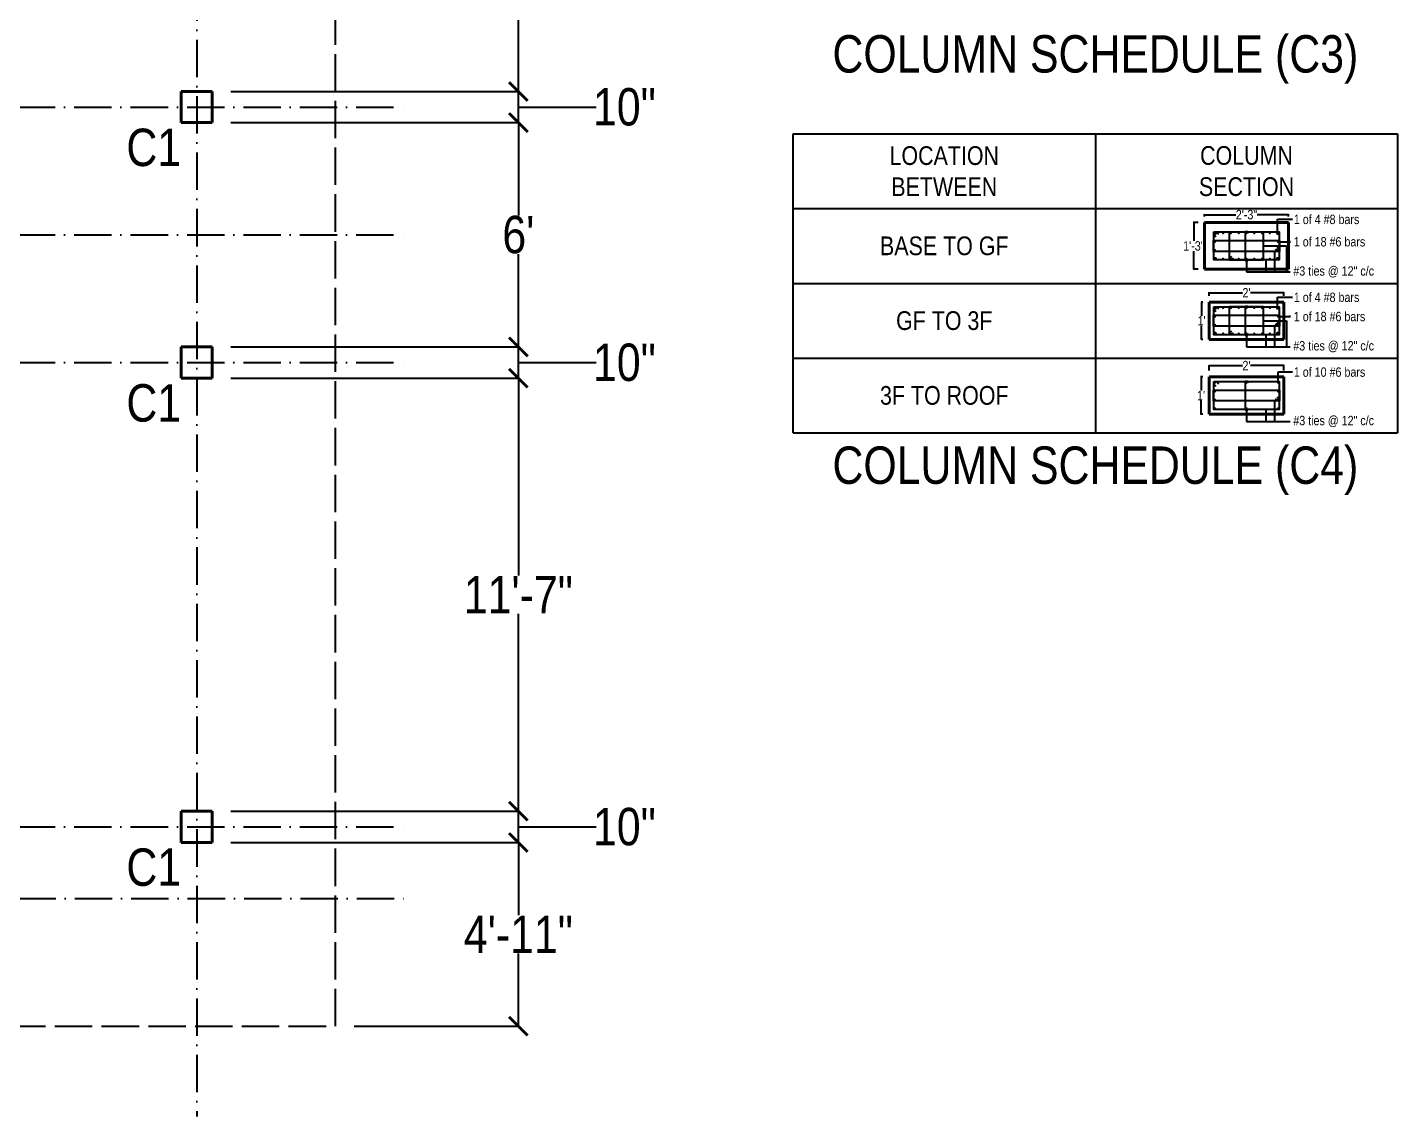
# Model space of a CAD drawing. Header units: inches. Extents: x 573 to 4883, y -25 to 829.
# Drawn here: x 1101.2 to 1540.9, y 31 to 380.6 of the extents above; entities that cross this region are included whole.
import ezdxf

# ---------------------------------------------------------------- set-up
doc = ezdxf.new("R2010")
doc.units = ezdxf.units.IN
doc.header["$MEASUREMENT"] = 0
doc.linetypes.add('ACAD_ISO02W100', pattern=[15, 12, -3])
doc.linetypes.add('ACAD_ISO10W100', pattern=[18, 12, -3, 0, -3])
doc.layers.add('Column', color=7, linetype='Continuous', lineweight=40)
for name, color, linetype in [('Dimension', 7, 'Continuous'), ('Gridline', 252, 'ACAD_ISO10W100'), ('Plot Line', 7, 'ACAD_ISO02W100'), ('Reinforcement', 1, 'Continuous'), ('Text', 7, 'Continuous'), ('Tie or Stirrup', 5, 'Continuous')]:
    doc.layers.add(name, color=color, linetype=linetype)
doc.styles.add('AN_12', font='ARIALN.TTF', dxfattribs={"height": 12})
doc.styles.add('AN_3', font='ARIALN.TTF', dxfattribs={"height": 3})
doc.dimstyles.new('Column Layout', dxfattribs={"dimtxt": 12, "dimasz": 6, "dimexe": 0.18, "dimexo": 6, "dimgap": 0.09, "dimtad": 0, "dimtih": 1, "dimtoh": 1, "dimdec": 5, "dimzin": 0, "dimdsep": 46, "dimlunit": 4, "dimtxsty": 'AN_12', "dimblk": 'ARCHTICK', "dimcen": 0.09, "dimadec": 0, "dimazin": 0, "dimtfac": 1, "dimtdec": 5, "dimtofl": 0, "dimtmove": 1, "dimatfit": 3, "dimfxl": 1, "dimtolj": 1, "dimtzin": 0, "dimarcsym": 0})
doc.dimstyles.new('Column Schedule', dxfattribs={"dimtxt": 3, "dimasz": 0.5, "dimexe": 0.18, "dimexo": 2, "dimgap": 0.09, "dimtad": 0, "dimtih": 1, "dimtoh": 1, "dimdec": 5, "dimzin": 0, "dimdsep": 46, "dimlunit": 4, "dimtxsty": 'AN_3', "dimblk": 'ARCHTICK', "dimcen": 0.09, "dimadec": 0, "dimazin": 0, "dimtfac": 1, "dimtdec": 5, "dimtofl": 0, "dimtmove": 1, "dimatfit": 3, "dimfxl": 1, "dimtolj": 1, "dimtzin": 0, "dimarcsym": 0})

# ---------------------------------------------------------------- blocks, each defined once
blk = doc.blocks.new('_ArchTick')
at = {"color": 0, "linetype": 'ByBlock', "const_width": 0.15}
blk.add_lwpolyline([(-0.5, -0.5), (0.5, 0.5)], dxfattribs=at)
blk = doc.blocks.new('*D9')
at = {"layer": 'Defpoints', "color": 0}
for p in [(1160.5, 119), (1258.72, 119), (1200, 60)]:
    blk.add_point(p, dxfattribs=at)
at = {"layer": 'Dimension', "color": 0, "lineweight": -2}
for p, q in [((1166.5, 119), (1258.9, 119)), ((1258.72, 119), (1258.72, 95.61)), ((1258.72, 60), (1258.72, 83.39)), ((1206, 60), (1258.9, 60))]:
    blk.add_line(p, q, dxfattribs=at)
at = {"layer": 'Dimension', "color": 0, "lineweight": -2, "xscale": 6, "yscale": 6, "zscale": 6}
for p, rotation in [((1258.72, 119), 90), ((1258.72, 60), 270)]:
    blk.add_blockref('_ArchTick', p, dxfattribs=dict(at, rotation=rotation))
at = {"layer": 'Dimension', "color": 0, "insert": (1258.72, 89.5), "char_height": 12, "attachment_point": 5, "style": 'AN_12'}
blk.add_mtext('\\A1;4\'-11"', dxfattribs=at)
blk = doc.blocks.new('*D10')
at = {"layer": 'Defpoints', "color": 0}
for p in [(1160.5, 129), (1258.72, 129), (1160.5, 119)]:
    blk.add_point(p, dxfattribs=at)
at = {"layer": 'Dimension', "color": 0, "lineweight": -2}
for p, q in [((1166.5, 129), (1258.9, 129)), ((1258.72, 119), (1258.72, 129)), ((1258.72, 124), (1283.46, 124)), ((1283.46, 124), (1283.64, 124)), ((1166.5, 119), (1258.9, 119))]:
    blk.add_line(p, q, dxfattribs=at)
at = {"layer": 'Dimension', "color": 0, "lineweight": -2, "xscale": 6, "yscale": 6, "zscale": 6}
for p, rotation in [((1258.72, 129), 90), ((1258.72, 119), 270)]:
    blk.add_blockref('_ArchTick', p, dxfattribs=dict(at, rotation=rotation))
at = {"layer": 'Dimension', "color": 0, "insert": (1292.75, 124), "char_height": 12, "attachment_point": 5, "style": 'AN_12'}
blk.add_mtext('\\A1;10"', dxfattribs=at)
blk = doc.blocks.new('*D11')
at = {"layer": 'Defpoints', "color": 0}
for p in [(1160.5, 268), (1258.72, 268), (1160.5, 129)]:
    blk.add_point(p, dxfattribs=at)
at = {"layer": 'Dimension', "color": 0, "lineweight": -2}
for p, q in [((1166.5, 268), (1258.9, 268)), ((1258.72, 268), (1258.72, 204.61)), ((1258.72, 129), (1258.72, 192.39)), ((1166.5, 129), (1258.9, 129))]:
    blk.add_line(p, q, dxfattribs=at)
at = {"layer": 'Dimension', "color": 0, "lineweight": -2, "xscale": 6, "yscale": 6, "zscale": 6}
for p, rotation in [((1258.72, 268), 90), ((1258.72, 129), 270)]:
    blk.add_blockref('_ArchTick', p, dxfattribs=dict(at, rotation=rotation))
at = {"layer": 'Dimension', "color": 0, "insert": (1258.72, 198.5), "char_height": 12, "attachment_point": 5, "style": 'AN_12'}
blk.add_mtext('\\A1;11\'-7"', dxfattribs=at)
blk = doc.blocks.new('*D12')
at = {"layer": 'Defpoints', "color": 0}
for p in [(1160.5, 278), (1258.72, 278), (1160.5, 268)]:
    blk.add_point(p, dxfattribs=at)
at = {"layer": 'Dimension', "color": 0, "lineweight": -2}
for p, q in [((1166.5, 278), (1258.9, 278)), ((1258.72, 268), (1258.72, 278)), ((1258.72, 273), (1283.46, 273)), ((1283.46, 273), (1283.64, 273)), ((1166.5, 268), (1258.9, 268))]:
    blk.add_line(p, q, dxfattribs=at)
at = {"layer": 'Dimension', "color": 0, "lineweight": -2, "xscale": 6, "yscale": 6, "zscale": 6}
for p, rotation in [((1258.72, 278), 90), ((1258.72, 268), 270)]:
    blk.add_blockref('_ArchTick', p, dxfattribs=dict(at, rotation=rotation))
at = {"layer": 'Dimension', "color": 0, "insert": (1292.75, 273), "char_height": 12, "attachment_point": 5, "style": 'AN_12'}
blk.add_mtext('\\A1;10"', dxfattribs=at)
blk = doc.blocks.new('*D13')
at = {"layer": 'Defpoints', "color": 0}
for p in [(1160.5, 350), (1258.72, 350), (1160.5, 278)]:
    blk.add_point(p, dxfattribs=at)
at = {"layer": 'Dimension', "color": 0, "lineweight": -2}
for p, q in [((1166.5, 350), (1258.9, 350)), ((1258.72, 350), (1258.72, 320.22)), ((1258.72, 278), (1258.72, 307.78)), ((1166.5, 278), (1258.9, 278))]:
    blk.add_line(p, q, dxfattribs=at)
at = {"layer": 'Dimension', "color": 0, "lineweight": -2, "xscale": 6, "yscale": 6, "zscale": 6}
for p, rotation in [((1258.72, 350), 90), ((1258.72, 278), 270)]:
    blk.add_blockref('_ArchTick', p, dxfattribs=dict(at, rotation=rotation))
at = {"layer": 'Dimension', "color": 0, "insert": (1258.72, 314), "char_height": 12, "attachment_point": 5, "style": 'AN_12'}
blk.add_mtext("\\A1;6'", dxfattribs=at)
blk = doc.blocks.new('*D14')
at = {"layer": 'Defpoints', "color": 0}
for p in [(1160.5, 360), (1258.72, 360), (1160.5, 350)]:
    blk.add_point(p, dxfattribs=at)
at = {"layer": 'Dimension', "color": 0, "lineweight": -2}
for p, q in [((1166.5, 360), (1258.9, 360)), ((1258.72, 350), (1258.72, 360)), ((1258.72, 355), (1283.46, 355)), ((1283.46, 355), (1283.64, 355)), ((1166.5, 350), (1258.9, 350))]:
    blk.add_line(p, q, dxfattribs=at)
at = {"layer": 'Dimension', "color": 0, "lineweight": -2, "xscale": 6, "yscale": 6, "zscale": 6}
for p, rotation in [((1258.72, 360), 90), ((1258.72, 350), 270)]:
    blk.add_blockref('_ArchTick', p, dxfattribs=dict(at, rotation=rotation))
at = {"layer": 'Dimension', "color": 0, "insert": (1292.75, 355), "char_height": 12, "attachment_point": 5, "style": 'AN_12'}
blk.add_mtext('\\A1;10"', dxfattribs=at)
blk = doc.blocks.new('*D15')
at = {"layer": 'Defpoints', "color": 0}
for p in [(1160.5, 517), (1258.72, 517), (1160.5, 360)]:
    blk.add_point(p, dxfattribs=at)
at = {"layer": 'Dimension', "color": 0, "lineweight": -2}
for p, q in [((1166.5, 517), (1258.9, 517)), ((1258.72, 517), (1258.72, 444.72)), ((1258.72, 360), (1258.72, 432.28)), ((1166.5, 360), (1258.9, 360))]:
    blk.add_line(p, q, dxfattribs=at)
at = {"layer": 'Dimension', "color": 0, "lineweight": -2, "xscale": 6, "yscale": 6, "zscale": 6}
for p, rotation in [((1258.72, 517), 90), ((1258.72, 360), 270)]:
    blk.add_blockref('_ArchTick', p, dxfattribs=dict(at, rotation=rotation))
at = {"layer": 'Dimension', "color": 0, "insert": (1258.72, 438.5), "char_height": 12, "attachment_point": 5, "style": 'AN_12'}
blk.add_mtext('\\A1;13\'-1"', dxfattribs=at)
blk = doc.blocks.new('*D34')
at = {"layer": 'Defpoints', "color": 0}
for p in [(1478.86, 317.92), (1505.86, 320.46), (1505.86, 317.92)]:
    blk.add_point(p, dxfattribs=at)
at = {"layer": 'Dimension', "color": 0, "lineweight": -2}
for p, q in [((1478.86, 319.92), (1478.86, 320.64)), ((1478.86, 320.46), (1488.98, 320.46)), ((1505.86, 320.46), (1495.75, 320.46)), ((1505.86, 319.92), (1505.86, 320.64))]:
    blk.add_line(p, q, dxfattribs=at)
at = {"layer": 'Dimension', "color": 0, "lineweight": -2, "xscale": 0.5, "yscale": 0.5, "zscale": 0.5, "rotation": 180}
blk.add_blockref('_ArchTick', (1478.86, 320.46), dxfattribs=at)
at = {"layer": 'Dimension', "color": 0, "lineweight": -2, "xscale": 0.5, "yscale": 0.5, "zscale": 0.5}
blk.add_blockref('_ArchTick', (1505.86, 320.46), dxfattribs=at)
at = {"layer": 'Dimension', "color": 0, "insert": (1492.36, 320.46), "char_height": 3, "attachment_point": 5, "style": 'AN_3'}
blk.add_mtext('\\A1;2\'-3"', dxfattribs=at)
blk = doc.blocks.new('*D35')
at = {"layer": 'Defpoints', "color": 0}
for p in [(1478.86, 317.92), (1475.47, 302.92), (1478.86, 302.92)]:
    blk.add_point(p, dxfattribs=at)
at = {"layer": 'Dimension', "color": 0, "lineweight": -2}
for p, q in [((1476.86, 317.92), (1475.29, 317.92)), ((1475.47, 317.92), (1475.47, 312.04)), ((1475.47, 302.92), (1475.47, 308.8)), ((1476.86, 302.92), (1475.29, 302.92))]:
    blk.add_line(p, q, dxfattribs=at)
at = {"layer": 'Dimension', "color": 0, "lineweight": -2, "xscale": 0.5, "yscale": 0.5, "zscale": 0.5}
for p, rotation in [((1475.47, 317.92), 90), ((1475.47, 302.92), 270)]:
    blk.add_blockref('_ArchTick', p, dxfattribs=dict(at, rotation=rotation))
at = {"layer": 'Dimension', "color": 0, "insert": (1475.47, 310.42), "char_height": 3, "attachment_point": 5, "style": 'AN_3'}
blk.add_mtext('\\A1;1\'-3"', dxfattribs=at)
blk = doc.blocks.new('*D36')
at = {"layer": 'Defpoints', "color": 0}
for p in [(1480.36, 295.4), (1480.36, 292.42), (1504.36, 292.42)]:
    blk.add_point(p, dxfattribs=at)
at = {"layer": 'Dimension', "color": 0, "lineweight": -2}
for p, q in [((1480.36, 294.42), (1480.36, 295.58)), ((1480.36, 295.4), (1491.12, 295.4)), ((1504.36, 295.4), (1493.61, 295.4)), ((1504.36, 294.42), (1504.36, 295.58))]:
    blk.add_line(p, q, dxfattribs=at)
at = {"layer": 'Dimension', "color": 0, "lineweight": -2, "xscale": 0.5, "yscale": 0.5, "zscale": 0.5, "rotation": 180}
blk.add_blockref('_ArchTick', (1480.36, 295.4), dxfattribs=at)
at = {"layer": 'Dimension', "color": 0, "lineweight": -2, "xscale": 0.5, "yscale": 0.5, "zscale": 0.5}
blk.add_blockref('_ArchTick', (1504.36, 295.4), dxfattribs=at)
at = {"layer": 'Dimension', "color": 0, "insert": (1492.36, 295.4), "char_height": 3, "attachment_point": 5, "style": 'AN_3'}
blk.add_mtext("\\A1;2'", dxfattribs=at)
blk = doc.blocks.new('*D37')
at = {"layer": 'Defpoints', "color": 0}
for p in [(1480.36, 292.42), (1477.95, 280.42), (1480.36, 280.42)]:
    blk.add_point(p, dxfattribs=at)
at = {"layer": 'Dimension', "color": 0, "lineweight": -2}
for p, q in [((1478.36, 292.42), (1477.77, 292.42)), ((1477.95, 292.42), (1477.95, 288.02)), ((1477.95, 280.42), (1477.95, 284.82)), ((1478.36, 280.42), (1477.77, 280.42))]:
    blk.add_line(p, q, dxfattribs=at)
at = {"layer": 'Dimension', "color": 0, "lineweight": -2, "xscale": 0.5, "yscale": 0.5, "zscale": 0.5}
for p, rotation in [((1477.95, 292.42), 90), ((1477.95, 280.42), 270)]:
    blk.add_blockref('_ArchTick', p, dxfattribs=dict(at, rotation=rotation))
at = {"layer": 'Dimension', "color": 0, "insert": (1477.95, 286.42), "char_height": 3, "attachment_point": 5, "style": 'AN_3'}
blk.add_mtext("\\A1;1'", dxfattribs=at)
blk = doc.blocks.new('*D38')
at = {"layer": 'Defpoints', "color": 0}
for p in [(1480.36, 268.42), (1477.79, 256.42), (1480.36, 256.42)]:
    blk.add_point(p, dxfattribs=at)
at = {"layer": 'Dimension', "color": 0, "lineweight": -2}
for p, q in [((1478.36, 268.42), (1477.61, 268.42)), ((1477.79, 268.42), (1477.79, 264.02)), ((1477.79, 256.42), (1477.79, 260.82)), ((1478.36, 256.42), (1477.61, 256.42))]:
    blk.add_line(p, q, dxfattribs=at)
at = {"layer": 'Dimension', "color": 0, "lineweight": -2, "xscale": 0.5, "yscale": 0.5, "zscale": 0.5}
for p, rotation in [((1477.79, 268.42), 90), ((1477.79, 256.42), 270)]:
    blk.add_blockref('_ArchTick', p, dxfattribs=dict(at, rotation=rotation))
at = {"layer": 'Dimension', "color": 0, "insert": (1477.79, 262.42), "char_height": 3, "attachment_point": 5, "style": 'AN_3'}
blk.add_mtext("\\A1;1'", dxfattribs=at)
blk = doc.blocks.new('*D39')
at = {"layer": 'Defpoints', "color": 0}
for p in [(1480.36, 268.42), (1504.36, 272.02), (1504.36, 268.42)]:
    blk.add_point(p, dxfattribs=at)
at = {"layer": 'Dimension', "color": 0, "lineweight": -2}
for p, q in [((1480.36, 270.42), (1480.36, 272.2)), ((1480.36, 272.02), (1491.12, 272.02)), ((1504.36, 272.02), (1493.61, 272.02)), ((1504.36, 270.42), (1504.36, 272.2))]:
    blk.add_line(p, q, dxfattribs=at)
at = {"layer": 'Dimension', "color": 0, "lineweight": -2, "xscale": 0.5, "yscale": 0.5, "zscale": 0.5, "rotation": 180}
blk.add_blockref('_ArchTick', (1480.36, 272.02), dxfattribs=at)
at = {"layer": 'Dimension', "color": 0, "lineweight": -2, "xscale": 0.5, "yscale": 0.5, "zscale": 0.5}
blk.add_blockref('_ArchTick', (1504.36, 272.02), dxfattribs=at)
at = {"layer": 'Dimension', "color": 0, "insert": (1492.36, 272.02), "char_height": 3, "attachment_point": 5, "style": 'AN_3'}
blk.add_mtext("\\A1;2'", dxfattribs=at)

msp = doc.modelspace()

# ---------------------------------------------------------------- linework, layer by layer
for p, q in [((1346.895075, 346.419626), (1540.853935, 346.419626)), ((1346.895075, 250.419626), (1346.895075, 346.419626)), ((1443.874505, 346.419626), (1443.874505, 250.419626)), ((1540.853935, 346.419626), (1540.853935, 250.419626)), ((1346.895075, 322.419626), (1540.853935, 322.419626)), ((1346.895075, 298.419626), (1540.853935, 298.419626)), ((1346.895075, 274.419626), (1540.853935, 274.419626)), ((1346.895075, 250.419626), (1540.853935, 250.419626))]:
    msp.add_line(p, q)
at = {"layer": 'Column'}
for p, q in [((1150.5, 360), (1160.5, 360)), ((1150.5, 350), (1150.5, 360)), ((1160.5, 360), (1160.5, 350)), ((1160.5, 350), (1150.5, 350)), ((1478.86422, 317.919626), (1505.86422, 317.919626)), ((1478.86422, 317.919626), (1478.86422, 302.919626)), ((1505.86422, 317.919626), (1505.86422, 302.919626)), ((1478.86422, 302.919626), (1505.86422, 302.919626)), ((1480.36422, 292.419626), (1504.36422, 292.419626)), ((1480.36422, 292.419626), (1480.36422, 280.419626)), ((1504.36422, 292.419626), (1504.36422, 280.419626)), ((1150.5, 278), (1160.5, 278)), ((1150.5, 268), (1150.5, 278)), ((1160.5, 278), (1160.5, 268)), ((1480.36422, 280.419626), (1504.36422, 280.419626)), ((1480.36422, 268.419626), (1504.36422, 268.419626)), ((1480.36422, 268.419626), (1480.36422, 256.419626)), ((1504.36422, 268.419626), (1504.36422, 256.419626)), ((1160.5, 268), (1150.5, 268)), ((1480.36422, 256.419626), (1504.36422, 256.419626)), ((1150.5, 129), (1160.5, 129)), ((1150.5, 119), (1150.5, 129)), ((1160.5, 129), (1160.5, 119)), ((1160.5, 119), (1150.5, 119))]:
    msp.add_line(p, q, dxfattribs=at)
at = {"layer": 'Gridline'}
for p, q in [((1155.5, 811), (1155.5, 31)), ((627.5, 355), (1223.010519, 355)), ((627.5, 314), (1223.010519, 314)), ((627.5, 273), (1223.010519, 273)), ((627.5, 124), (1223.010519, 124)), ((591.5, 101), (1223.010519, 101))]:
    msp.add_line(p, q, dxfattribs=at)
at = {"layer": 'Plot Line'}
for p, q in [((1200, 60), (1200, 780)), ((660, 60), (1200, 60))]:
    msp.add_line(p, q, dxfattribs=at)
at = {"layer": 'Reinforcement'}
for points, const_width in [([(1482.11422, 314.419626, 1), (1482.61422, 314.419626, 1)], 0.5), ([(1484.67672, 314.544626, 1), (1485.05172, 314.544626, 1)], 0.375), ([(1487.17672, 314.544626, 1), (1487.55172, 314.544626, 1)], 0.375), ([(1489.67672, 314.544626, 1), (1490.05172, 314.544626, 1)], 0.375), ([(1492.17672, 314.544626, 1), (1492.55172, 314.544626, 1)], 0.375), ([(1494.67672, 314.544626, 1), (1495.05172, 314.544626, 1)], 0.375), ([(1497.17672, 314.544626, 1), (1497.55172, 314.544626, 1)], 0.375), ([(1499.67672, 314.544626, 1), (1500.05172, 314.544626, 1)], 0.375), ([(1502.61422, 314.419626, -1), (1502.11422, 314.419626, -1)], 0.5), ([(1482.05172, 311.75296, 1), (1482.42672, 311.75296, 1)], 0.375), ([(1482.05172, 309.086293, 1), (1482.42672, 309.086293, 1)], 0.375), ([(1502.67672, 311.75296, -1), (1502.30172, 311.75296, -1)], 0.375), ([(1502.67672, 309.086293, -1), (1502.30172, 309.086293, -1)], 0.375), ([(1482.11422, 306.419626, -1), (1482.61422, 306.419626, -1)], 0.5), ([(1484.67672, 306.294626, -1), (1485.05172, 306.294626, -1)], 0.375), ([(1487.17672, 306.294626, -1), (1487.55172, 306.294626, -1)], 0.375), ([(1489.67672, 306.294626, -1), (1490.05172, 306.294626, -1)], 0.375), ([(1492.17672, 306.294626, -1), (1492.55172, 306.294626, -1)], 0.375), ([(1494.67672, 306.294626, -1), (1495.05172, 306.294626, -1)], 0.375), ([(1497.17672, 306.294626, -1), (1497.55172, 306.294626, -1)], 0.375), ([(1499.67672, 306.294626, -1), (1500.05172, 306.294626, -1)], 0.375), ([(1502.61422, 306.419626, 1), (1502.11422, 306.419626, 1)], 0.5), ([(1482.11422, 290.419626, 1), (1482.61422, 290.419626, 1)], 0.5), ([(1484.67672, 290.544626, 1), (1485.05172, 290.544626, 1)], 0.375), ([(1487.17672, 290.544626, 1), (1487.55172, 290.544626, 1)], 0.375), ([(1489.67672, 290.544626, 1), (1490.05172, 290.544626, 1)], 0.375), ([(1492.17672, 290.544626, 1), (1492.55172, 290.544626, 1)], 0.375), ([(1494.67672, 290.544626, 1), (1495.05172, 290.544626, 1)], 0.375), ([(1497.17672, 290.544626, 1), (1497.55172, 290.544626, 1)], 0.375), ([(1499.67672, 290.544626, 1), (1500.05172, 290.544626, 1)], 0.375), ([(1502.61422, 290.419626, -1), (1502.11422, 290.419626, -1)], 0.5), ([(1482.05172, 287.75296, 1), (1482.42672, 287.75296, 1)], 0.375), ([(1502.67672, 287.75296, -1), (1502.30172, 287.75296, -1)], 0.375), ([(1482.05172, 285.086293, 1), (1482.42672, 285.086293, 1)], 0.375), ([(1482.11422, 282.419626, -1), (1482.61422, 282.419626, -1)], 0.5), ([(1484.67672, 282.294626, -1), (1485.05172, 282.294626, -1)], 0.375), ([(1487.17672, 282.294626, -1), (1487.55172, 282.294626, -1)], 0.375), ([(1489.67672, 282.294626, -1), (1490.05172, 282.294626, -1)], 0.375), ([(1492.17672, 282.294626, -1), (1492.55172, 282.294626, -1)], 0.375), ([(1494.67672, 282.294626, -1), (1495.05172, 282.294626, -1)], 0.375), ([(1497.17672, 282.294626, -1), (1497.55172, 282.294626, -1)], 0.375), ([(1499.67672, 282.294626, -1), (1500.05172, 282.294626, -1)], 0.375), ([(1502.61422, 282.419626, 1), (1502.11422, 282.419626, 1)], 0.5), ([(1502.67672, 285.086293, -1), (1502.30172, 285.086293, -1)], 0.375), ([(1482.42672, 266.544626, -1), (1482.05172, 266.544626, -1)], 0.375), ([(1482.05172, 263.75296, 1), (1482.42672, 263.75296, 1)], 0.375), ([(1492.17672, 266.544626, 1), (1492.55172, 266.544626, 1)], 0.375), ([(1502.30172, 266.544626, 1), (1502.67672, 266.544626, 1)], 0.375), ([(1502.67672, 263.75296, -1), (1502.30172, 263.75296, -1)], 0.375), ([(1482.05172, 261.086293, 1), (1482.42672, 261.086293, 1)], 0.375), ([(1502.67672, 261.086293, -1), (1502.30172, 261.086293, -1)], 0.375), ([(1482.42672, 258.294626, 1), (1482.05172, 258.294626, 1)], 0.375), ([(1492.17672, 258.294626, -1), (1492.55172, 258.294626, -1)], 0.375), ([(1502.30172, 258.294626, -1), (1502.67672, 258.294626, -1)], 0.375)]:
    msp.add_lwpolyline(points, format="xyb", close=True, dxfattribs=dict(at, const_width=const_width))
at = {"layer": 'Tie or Stirrup'}
for p, q in [((1481.869897, 314.10775), (1482.577004, 313.400643)), ((1482.6673, 314.919626), (1483.374407, 314.21252)), ((1486.95797, 314.982126), (1497.77047, 314.982126)), ((1486.95797, 305.857126), (1486.95797, 314.982126)), ((1491.98922, 315.044626), (1491.98922, 305.794626)), ((1491.98922, 315.044626), (1492.77047, 315.044626)), ((1492.77047, 315.044626), (1492.77047, 314.544626)), ((1497.77047, 305.857126), (1497.77047, 314.982126)), ((1481.80172, 312.15921), (1502.92672, 312.15921)), ((1481.80172, 308.680043), (1481.80172, 312.15921)), ((1502.92672, 308.680043), (1481.80172, 308.680043)), ((1502.353511, 308.680043), (1501.646405, 309.38715)), ((1502.92672, 309.190819), (1502.213936, 309.897926)), ((1502.92672, 312.15921), (1502.92672, 308.680043)), ((1486.95797, 306.443677), (1487.665077, 307.150784)), ((1497.77047, 305.857126), (1486.95797, 305.857126)), ((1487.470169, 305.857126), (1488.177276, 306.564233)), ((1491.98922, 305.794626), (1492.77047, 305.794626)), ((1492.77047, 305.794626), (1492.77047, 306.294626)), ((1482.6673, 290.919626), (1483.374407, 290.21252)), ((1486.95797, 290.982126), (1497.77047, 290.982126)), ((1486.95797, 281.857126), (1486.95797, 290.982126)), ((1491.98922, 291.044626), (1491.98922, 281.794626)), ((1491.98922, 291.044626), (1492.77047, 291.044626)), ((1492.77047, 291.044626), (1492.77047, 290.544626)), ((1497.77047, 281.857126), (1497.77047, 290.982126)), ((1481.80172, 288.15921), (1502.92672, 288.15921)), ((1481.80172, 284.680043), (1481.80172, 288.15921)), ((1481.869897, 290.10775), (1482.577004, 289.400643)), ((1502.92672, 285.190819), (1502.213936, 285.897926)), ((1502.92672, 288.15921), (1502.92672, 284.680043)), ((1502.92672, 284.680043), (1481.80172, 284.680043)), ((1486.95797, 282.443677), (1487.665077, 283.150784)), ((1497.77047, 281.857126), (1486.95797, 281.857126)), ((1487.470169, 281.857126), (1488.177276, 282.564233)), ((1491.98922, 281.794626), (1492.77047, 281.794626)), ((1492.77047, 281.794626), (1492.77047, 282.294626)), ((1502.353511, 284.680043), (1501.646405, 285.38715)), ((1481.80172, 264.15921), (1502.92672, 264.15921)), ((1481.80172, 260.680043), (1481.80172, 264.15921)), ((1481.869897, 266.10775), (1482.577004, 265.400643)), ((1482.6673, 266.919626), (1483.374407, 266.21252)), ((1491.98922, 267.044626), (1491.98922, 257.794626)), ((1491.98922, 267.044626), (1492.77047, 267.044626)), ((1492.77047, 267.044626), (1492.77047, 266.544626)), ((1502.92672, 264.15921), (1502.92672, 260.680043)), ((1502.92672, 260.680043), (1481.80172, 260.680043)), ((1502.353511, 260.680043), (1501.646405, 261.38715)), ((1502.92672, 261.190819), (1502.213936, 261.897926)), ((1491.98922, 257.794626), (1492.77047, 257.794626)), ((1492.77047, 257.794626), (1492.77047, 258.294626))]:
    msp.add_line(p, q, dxfattribs=at)
for points in [[(1481.86422, 314.919626), (1502.86422, 314.919626), (1502.86422, 305.919626), (1481.86422, 305.919626)], [(1481.86422, 290.919626), (1502.86422, 290.919626), (1502.86422, 281.919626), (1481.86422, 281.919626)], [(1481.86422, 266.919626), (1502.86422, 266.919626), (1502.86422, 257.919626), (1481.86422, 257.919626)]]:
    msp.add_lwpolyline(points, close=True, dxfattribs=at)

# ---------------------------------------------------------------- texts
at = {"layer": 'Text', "style": 'AN_12'}
for s, insert, char_height, width, attachment_point in [('COLUMN SCHEDULE (C3)', (1443.874505, 370.264872), 12, 193.9588596, 5), ('C1', (1150.5, 348.0625), 12, 21.37476871, 3), ('LOCATION\\PBETWEEN', (1395.38479, 334.419626), 6, 96.9794298, 5), ('COLUMN\\PSECTION', (1492.36422, 334.419626), 6, 96.9794298, 5), ('\\A1;1 of 4 #8 bars', (1507.555793, 318.925854), 3, 36.33528617, 4), ('BASE TO GF', (1395.38479, 310.419626), 6, 96.9794298, 5), ('\\A1;1 of 18 #6 bars', (1507.546732, 311.75296), 3, 29.33389596, 4), ('\\A1;#3 ties @ 12" c/c', (1507.385533, 302.091471), 3, 28.8739178, 4), ('\\A1;1 of 4 #8 bars', (1507.555793, 293.925854), 3, 36.33528617, 4), ('GF TO 3F', (1395.38479, 286.419626), 6, 96.9794298, 5), ('\\A1;1 of 18 #6 bars', (1507.546732, 287.75296), 3, 29.33389596, 4), ('\\A1;#3 ties @ 12" c/c', (1507.385533, 278.091471), 3, 28.8739178, 4), ('\\A1;1 of 10 #6 bars', (1507.555793, 269.925854), 3, 36.33528617, 4), ('C1', (1150.5, 266.0625), 12, 21.37476871, 3), ('3F TO ROOF', (1395.38479, 262.419626), 6, 96.9794298, 5), ('\\A1;#3 ties @ 12" c/c', (1507.385533, 254.091471), 3, 28.8739178, 4), ('COLUMN SCHEDULE (C4)', (1443.874505, 238.264872), 12, 193.9588596, 5), ('C1', (1150.5, 117.0625), 12, 21.37476871, 3)]:
    msp.add_mtext(s, dxfattribs=dict(at, insert=insert, char_height=char_height, width=width, attachment_point=attachment_point))

# ---------------------------------------------------------------- dimensions: what is measured, and where the dimension line sits
at = {"layer": 'Dimension'}
for base, p1, p2, angle, dimstyle, picture, middle in [((1258.7227, 517), (1160.5, 360), (1160.5, 517), 270, 'Column Layout', '*D15', (1258.7227, 438.5)), ((1258.7227, 360), (1160.5, 350), (1160.5, 360), 270, 'Column Layout', '*D14', (1283.725203, 355)), ((1258.7227, 350), (1160.5, 278), (1160.5, 350), 270, 'Column Layout', '*D13', (1258.7227, 314)), ((1475.47472, 302.919626), (1478.86422, 317.919626), (1478.86422, 302.919626), 90, 'Column Schedule', '*D35', (1475.47472, 310.419626)), ((1477.946739, 280.419626), (1480.36422, 292.419626), (1480.36422, 280.419626), 90, 'Column Schedule', '*D37', (1477.946739, 286.419626)), ((1258.7227, 278), (1160.5, 268), (1160.5, 278), 270, 'Column Layout', '*D12', (1283.725203, 273)), ((1258.7227, 268), (1160.5, 129), (1160.5, 268), 270, 'Column Layout', '*D11', (1258.7227, 198.5)), ((1477.78995, 256.419626), (1480.36422, 268.419626), (1480.36422, 256.419626), 90, 'Column Schedule', '*D38', (1477.78995, 262.419626)), ((1258.7227, 129), (1160.5, 119), (1160.5, 129), 270, 'Column Layout', '*D10', (1283.725203, 124)), ((1258.7227, 119), (1200, 60), (1160.5, 119), 270, 'Column Layout', '*D9', (1258.7227, 89.5))]:
    dim = msp.add_linear_dim(base=base, p1=p1, p2=p2, angle=angle, dimstyle=dimstyle, dxfattribs=at)
    dim.commit()
    dim.dimension.update_dxf_attribs({"geometry": picture, "text_midpoint": middle})
for base, p1, p2, picture, middle in [((1505.86422, 320.460149), (1478.86422, 317.919626), (1505.86422, 317.919626), '*D34', (1492.36422, 320.460149)), ((1480.36422, 295.402541), (1504.36422, 292.419626), (1480.36422, 292.419626), '*D36', (1492.36422, 295.402541)), ((1504.36422, 272.015807), (1480.36422, 268.419626), (1504.36422, 268.419626), '*D39', (1492.36422, 272.015807))]:
    dim = msp.add_linear_dim(base=base, p1=p1, p2=p2, dimstyle='Column Schedule', dxfattribs=at)
    dim.commit()
    dim.dimension.update_dxf_attribs({"geometry": picture, "text_midpoint": middle})

# ---------------------------------------------------------------- leaders
at = {"layer": 'Text'}
for points, override in [([(1502.36422, 314.419626), (1502.36422, 319.007977), (1507.090496, 319.007977)], {"dimasz": 0.75, "dimgap": 0.09, "dimtad": 0}), ([(1497.77047, 310.419626), (1505.241006, 310.419626), (1505.241006, 302.084823)], {"dimgap": 0.09, "dimtad": 0}), ([(1501.36422, 308.680043), (1501.36422, 302.084823), (1505.583734, 302.084823)], {"dimgap": 0.09, "dimtad": 0}), ([(1498.541402, 305.919626), (1498.541402, 302.084823), (1502.760916, 302.084823)], {"dimgap": 0.09, "dimtad": 0}), ([(1502.36422, 290.419626), (1502.36422, 294.007977), (1507.090496, 294.007977)], {"dimasz": 0.75, "dimgap": 0.09, "dimtad": 0}), ([(1497.77047, 286.419626), (1505.241006, 286.419626), (1505.241006, 278.084823)], {"dimgap": 0.09, "dimtad": 0}), ([(1498.541402, 281.919626), (1498.541402, 278.084823), (1502.760916, 278.084823)], {"dimgap": 0.09, "dimtad": 0}), ([(1501.36422, 284.680043), (1501.36422, 278.084823), (1505.583734, 278.084823)], {"dimgap": 0.09, "dimtad": 0}), ([(1502.48922, 266.544626), (1502.48922, 270.007977), (1507.090496, 270.007977)], {"dimasz": 0.75, "dimgap": 0.09, "dimtad": 0}), ([(1501.36422, 260.680043), (1501.36422, 254.084823), (1505.583734, 254.084823)], {"dimgap": 0.09, "dimtad": 0}), ([(1498.541402, 257.919626), (1498.541402, 254.084823), (1502.760916, 254.084823)], {"dimgap": 0.09, "dimtad": 0})]:
    msp.add_leader(points, dimstyle='Column Schedule', override=override, dxfattribs=at)
at = {"layer": 'Text', "annotation_type": 0, "has_hookline": 1, "hookline_direction": 0}
for points, text_width in [([(1502.48922, 311.75296), (1506.48922, 311.75296), (1505.98922, 311.748585), (1506.48922, 311.748585)], 22.430423), ([(1492.379845, 305.794626), (1492.379845, 302.084823), (1506.431682, 302.084823)], 25.854025), ([(1502.48922, 287.75296), (1506.48922, 287.75296), (1505.98922, 287.748585), (1506.48922, 287.748585)], 22.430423), ([(1492.379845, 281.794626), (1492.379845, 278.084823), (1506.431682, 278.084823)], 25.854025), ([(1492.379845, 257.794626), (1492.379845, 254.084823), (1506.431682, 254.084823)], 25.854025)]:
    msp.add_leader(points, dimstyle='Column Layout', override={"dimasz": 0.5, "dimgap": 0.09, "dimtad": 0}, dxfattribs=dict(at, text_width=text_width))

doc.saveas('drawing.dxf')
